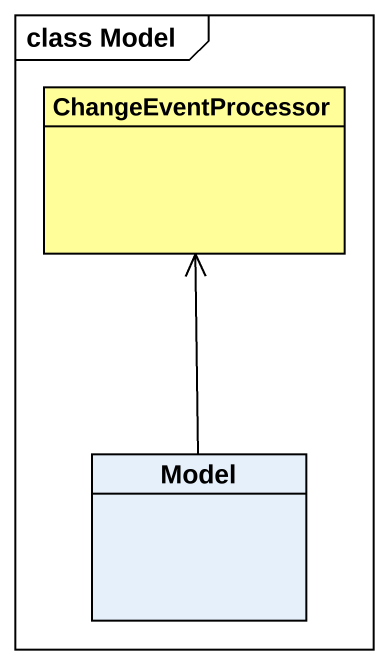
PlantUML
@startuml
mainframe class Model
hide circle
hide empty members
class ChangeEventProcessor #FFFE99
class Model
Model -up-> ChangeEventProcessor
@enduml
